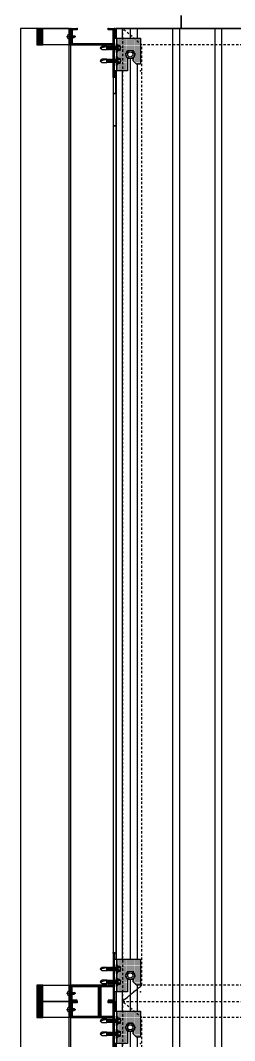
# Model space of a CAD drawing. Header units: millimetres. Extents: x -25371 to 2282244, y -90657 to 147824.
# Drawn here: x 1760265 to 1760595, y 467 to 2040 of the extents above; entities that cross this region are included whole.
import ezdxf
from ezdxf.xclip import XClip

# ---------------------------------------------------------------- set-up
doc = ezdxf.new("R2010")
doc.units = ezdxf.units.MM
doc.header["$XCLIPFRAME"] = 0
doc.set_wipeout_variables(frame=1)
doc.linetypes.add('TA_HL_001.00000', pattern=[6.5, 3.55, -2.95])
doc.layers.add('010 - ASPG_ACCESSORIES_DEF_SUB', color=7, linetype='Continuous', plot=False)
for name, color, linetype in [('010 - ASPG_ACCESSORIES_MAIN_COLOR_1', 7, 'Continuous'), ('010 - ASPG_ACCESSORIES_MAIN_COLOR_2', 7, 'Continuous'), ('010 - ASPG_ACCESSORIES_SUB_COLOR_3', 7, 'Continuous'), ('010 - ASPG_EXTR_MAIN_COLOR_2', 7, 'Continuous'), ('010 - ASPG_EXTR_WIPEOUT_', 7, 'Continuous'), ('010 - ASPG_FASTERN_MAIN_COLOR_1', 7, 'Continuous'), ('010 - ASPG_FASTERN_SUB_COLOR_2', 7, 'Continuous'), ('010 - ASPG_FASTERN_WIPEOUT_', 7, 'Continuous'), ('010 - ASPG_FRAMING_CUT_COLOR_4', 7, 'Continuous'), ('010 - ASPG_FRAMING_HATCH_', 7, 'Continuous'), ('010 - ASPG_FRAMING_MAIN_COLOR_1', 7, 'Continuous'), ('010 - ASPG_FRAMING_SUB_COLOR_2', 7, 'Continuous'), ('010 - ASPG_FRAMING_WIPEOUT_', 7, 'Continuous'), ('HATCH', 7, 'Continuous')]:
    doc.layers.add(name, color=color, linetype=linetype)
for name, color, linetype, lineweight in [('A-DETL', 7, 'Continuous', 70), ('A-GENM', 7, 'Continuous', 35), ('A-GLAZ-CURT', 7, 'Continuous', 35), ('A-GLAZ-CWMG', 7, 'Continuous', 35), ('SCREW', 7, 'Continuous', 5)]:
    doc.layers.add(name, color=color, linetype=linetype, lineweight=lineweight)

# ---------------------------------------------------------------- blocks, each defined once
blk = doc.blocks.new('DPA_CP_Entrance Louver Grill Vertical Z - Louver Grill Vertical Z-5524822-VS01 - ELEVATION 3')
at = {"layer": 'A-GLAZ-CURT', "color": 7}
for p, q in [((-33462.4, 106500), (-33507.8, 106500)), ((-33507.8, 106500), (-33462.4, 106500)), ((-33464.4, 106500), (-33507.8, 106500)), ((-33507.8, 106500), (-33462.4, 106500)), ((-33458, 106500), (-33507.8, 106500)), ((-33458, 106500), (-33507.8, 106500)), ((-33462.4, 106500), (-33464.4, 106500)), ((-33462.4, 106500), (-33462.4, 103600)), ((-33462.4, 103600), (-33462.4, 106500)), ((-33462.4, 106450), (-33462.4, 103605)), ((-33462.4, 103605), (-33462.4, 106450)), ((-33462.4, 106450), (-33458, 106450)), ((-33458, 106450), (-33462.4, 106450)), ((-33462.4, 106450), (-33458, 106450)), ((-33458, 106450), (-33462.4, 106450)), ((-33462.4, 106450), (-33462.4, 103605)), ((-33462.4, 103605), (-33462.4, 106450))]:
    blk.add_line(p, q, dxfattribs=at)
blk = doc.blocks.new('Rectangular Mullion - Mullion_Top_C-Channel-5081009-VS01 - ELEVATION 3')
at = {"layer": 'A-GLAZ-CWMG', "color": 7}
for p, q in [((-32402.8, 106600), (-33512.4, 106600)), ((-32402.8, 106600), (-33512.4, 106600)), ((-33458, 106590), (-33507.8, 106590)), ((-33458, 106590), (-33507.8, 106590)), ((-33458, 106510), (-33507.8, 106510)), ((-33458, 106510), (-33507.8, 106510)), ((-33507.8, 106500), (-33458, 106500)), ((-33458, 106500), (-33507.8, 106500))]:
    blk.add_line(p, q, dxfattribs=at)
blk = doc.blocks.new('Rectangular Mullion - 45 x 100mm-5524888-VS01 - ELEVATION 3')
at = {"layer": 'A-GLAZ-CWMG', "color": 7}
for p, q in [((-33557.4, 106600), (-33512.4, 106600)), ((-33512.4, 106600), (-33557.4, 106600))]:
    blk.add_line(p, q, dxfattribs=at)
blk = doc.blocks.new('DPA_CP_Entrance Louver Grill Vertical Z - Louver Grill Vertical Z-V8-VS01 - ELEVATION 3')
at = {"layer": 'A-GLAZ-CURT', "color": 7}
for p, q in [((-33634.8, 106500), (-33707.8, 106500)), ((-33707.8, 106500), (-33632.8, 106500)), ((-33707.8, 103645), (-33707.8, 106500)), ((-33707.8, 103645), (-33707.8, 106500)), ((-33632.8, 106500), (-33707.8, 106500)), ((-33707.8, 106500), (-33634.8, 106500)), ((-33707.8, 106500), (-33707.8, 103645)), ((-33707.8, 106500), (-33707.8, 103645)), ((-33632.8, 106500), (-33634.8, 106500)), ((-33634.8, 106500), (-33632.8, 106500)), ((-33634.8, 106500), (-33634.8, 103645)), ((-33634.8, 106500), (-33634.8, 103645)), ((-33632.8, 103645), (-33632.8, 106500)), ((-33632.8, 106500), (-33632.8, 103645)), ((-33632.8, 103645), (-33632.8, 106500)), ((-33632.8, 106500), (-33632.8, 103645)), ((-33632.8, 106450), (-33632.8, 106500)), ((-33632.8, 106500), (-33607.8, 106500)), ((-33607.8, 106500), (-33632.8, 106500)), ((-33632.8, 106500), (-33632.8, 106450)), ((-33507.8, 106500), (-33507.8, 103645)), ((-33507.8, 106500), (-33507.8, 103645)), ((-33507.8, 106500), (-33507.8, 103645)), ((-33507.8, 106500), (-33507.8, 103645)), ((-33607.8, 106450), (-33632.8, 106450)), ((-33632.8, 106450), (-33607.8, 106450))]:
    blk.add_line(p, q, dxfattribs=at)
blk = doc.blocks.new('Rectangular Mullion - 45 x 100mm-V10-VS01 - ELEVATION 3')
at = {"layer": 'A-GLAZ-CWMG', "color": 7}
for p, q in [((-33507.8, 106600), (-33607.8, 106600)), ((-33607.8, 106600), (-33507.8, 106600)), ((-33507.8, 103600), (-33507.8, 106600)), ((-33507.8, 106600), (-33507.8, 103600)), ((-33607.8, 106450), (-33607.8, 103705)), ((-33607.8, 106450), (-33607.8, 103705))]:
    blk.add_line(p, q, dxfattribs=at)
blk = doc.blocks.new('Rectangular Mullion - 45 x 100mm-V11-VS01 - ELEVATION 3')
at = {"layer": 'A-GLAZ-CWMG', "color": 7}
for p, q in [((-33507.8, 106600), (-33607.8, 106600)), ((-33607.8, 106600), (-33507.8, 106600)), ((-33607.8, 103600), (-33607.8, 106600)), ((-33607.8, 103600), (-33607.8, 106600)), ((-33507.8, 106600), (-33507.8, 103600)), ((-33507.8, 103600), (-33507.8, 106600))]:
    blk.add_line(p, q, dxfattribs=at)
blk = doc.blocks.new('DPA_CP_Entrance Louver Grill Vertical Z - Louver Grill Vertical Z-V12-VS01 - ELEVATION 3')
at = {"layer": 'A-GLAZ-CURT', "color": 7}
for p, q in [((-33634.8, 106500), (-33707.8, 106500)), ((-33707.8, 106500), (-33632.8, 106500)), ((-33707.8, 103645), (-33707.8, 106500)), ((-33707.8, 103645), (-33707.8, 106500)), ((-33632.8, 106500), (-33707.8, 106500)), ((-33707.8, 106500), (-33634.8, 106500)), ((-33707.8, 106500), (-33707.8, 103645)), ((-33707.8, 106500), (-33707.8, 103645)), ((-33632.8, 106500), (-33634.8, 106500)), ((-33634.8, 106500), (-33632.8, 106500)), ((-33632.8, 103645), (-33632.8, 106500)), ((-33632.8, 106500), (-33632.8, 103645)), ((-33632.8, 103645), (-33632.8, 106500)), ((-33632.8, 106500), (-33632.8, 103645)), ((-33632.8, 106450), (-33632.8, 106500)), ((-33632.8, 106500), (-33607.8, 106500)), ((-33607.8, 106500), (-33632.8, 106500)), ((-33632.8, 106500), (-33632.8, 106450)), ((-33507.8, 106500), (-33507.8, 103645)), ((-33507.8, 106500), (-33507.8, 103645)), ((-33507.8, 106500), (-33507.8, 103645)), ((-33507.8, 106500), (-33507.8, 103645)), ((-33607.8, 106450), (-33632.8, 106450)), ((-33632.8, 106450), (-33607.8, 106450))]:
    blk.add_line(p, q, dxfattribs=at)
blk = doc.blocks.new('DPA_CP_Entrance Louver Grill Vertical Z - Louver Grill Vertical Z-5525158-VS01 - ELEVATION 3')
at = {"layer": 'A-GLAZ-CURT', "color": 7}
for p, q in [((-33634.8, 106500), (-33707.8, 106500)), ((-33707.8, 106500), (-33632.8, 106500)), ((-33707.8, 103645), (-33707.8, 106500)), ((-33707.8, 103645), (-33707.8, 106500)), ((-33632.8, 106500), (-33707.8, 106500)), ((-33707.8, 106500), (-33634.8, 106500)), ((-33707.8, 106500), (-33707.8, 103645)), ((-33707.8, 106500), (-33707.8, 103645)), ((-33632.8, 106500), (-33634.8, 106500)), ((-33634.8, 106500), (-33632.8, 106500)), ((-33632.8, 103645), (-33632.8, 106500)), ((-33632.8, 106500), (-33632.8, 103645)), ((-33632.8, 103645), (-33632.8, 106500)), ((-33632.8, 106500), (-33632.8, 103645)), ((-33632.8, 106450), (-33632.8, 106500)), ((-33632.8, 106500), (-33607.8, 106500)), ((-33607.8, 106500), (-33632.8, 106500)), ((-33632.8, 106500), (-33632.8, 106450)), ((-33507.8, 106500), (-33507.8, 103645)), ((-33507.8, 106500), (-33507.8, 103645)), ((-33507.8, 106500), (-33507.8, 103645)), ((-33507.8, 106500), (-33507.8, 103645)), ((-33607.8, 106450), (-33632.8, 106450)), ((-33632.8, 106450), (-33607.8, 106450))]:
    blk.add_line(p, q, dxfattribs=at)
blk = doc.blocks.new('Rectangular Mullion - Mullion_Top_C-Channel-V13-VS01 - ELEVATION 3')
at = {"layer": 'A-GLAZ-CWMG', "color": 7}
for p, q in [((-33608.3, 106500), (-33608.3, 106600)), ((-33608.3, 106600), (-33508.3, 106600)), ((-33508.3, 106600), (-33608.3, 106600)), ((-33608.3, 106600), (-33608.3, 106500))]:
    blk.add_line(p, q, dxfattribs=at)
blk = doc.blocks.new('Rectangular Mullion - Mullion_Top_C-Channel-V14-VS01 - ELEVATION 3')
at = {"layer": 'A-GLAZ-CWMG', "color": 7}
for p, q in [((-33608.3, 106500), (-33608.3, 106600)), ((-33608.3, 106600), (-33508.3, 106600)), ((-33508.3, 106600), (-33608.3, 106600)), ((-33608.3, 106600), (-33608.3, 106500))]:
    blk.add_line(p, q, dxfattribs=at)
blk = doc.blocks.new('Rectangular Mullion - 45 x 100mm-V16-VS01 - ELEVATION 3')
at = {"layer": 'A-GLAZ-CWMG', "color": 7}
for p, q in [((-33507.8, 106600), (-33607.8, 106600)), ((-33607.8, 106600), (-33507.8, 106600)), ((-33507.8, 103600), (-33507.8, 106600)), ((-33507.8, 106600), (-33507.8, 103600)), ((-33607.8, 106450), (-33607.8, 103705)), ((-33607.8, 106450), (-33607.8, 103705))]:
    blk.add_line(p, q, dxfattribs=at)
blk = doc.blocks.new('Rectangular Mullion - Mullion_Top_C-Channel-5079868-VS01 - ELEVATION 3')
at = {"layer": 'A-GLAZ-CWMG', "color": 7}
for p, q in [((-33608.3, 106500), (-33608.3, 106600)), ((-33608.3, 106600), (-33508.3, 106600)), ((-33508.3, 106600), (-33608.3, 106600)), ((-33608.3, 106600), (-33608.3, 106500))]:
    blk.add_line(p, q, dxfattribs=at)
blk = doc.blocks.new('GM_Louver Grill Vertical Z1 - Z Profile-V19-VS01 - ELEVATION 3')
at = {"layer": 'A-DETL', "color": 7}
for p, q in [((-33707.8, 106500), (-33705.8, 106500)), ((-33707.8, 106500), (-33707.8, 103645)), ((-33705.8, 106500), (-33632.8, 106500)), ((-33632.8, 106500), (-33632.8, 103645))]:
    blk.add_line(p, q, dxfattribs=at)
at = {"layer": 'A-GENM', "color": 7, "lineweight": 9}
for p, q in [((-33634.8, 106500), (-33707.8, 106500)), ((-33707.8, 106500), (-33707.8, 103645)), ((-33707.8, 103645), (-33707.8, 106500)), ((-33632.8, 106500), (-33634.8, 106500)), ((-33632.8, 103645), (-33632.8, 106500))]:
    blk.add_line(p, q, dxfattribs=at)
blk = doc.blocks.new('DPA_CP_Entrance Louver Grill Vertical Z - Louver Grill Vertical Z-5525424-VS01 - ELEVATION 3')
at = {"layer": 'A-GLAZ-CURT', "color": 7}
for p, q in [((-33408, 106600), (-33458, 106600)), ((-33458, 106600), (-33408, 106600)), ((-33458, 106600), (-33458, 103600)), ((-33458, 106600), (-33458, 103600)), ((-33408, 106600), (-33458, 106600)), ((-33458, 106600), (-33410, 106600)), ((-33458, 103600), (-33458, 106600)), ((-33458, 103600), (-33458, 106600)), ((-33458, 106550), (-33458, 106600)), ((-33458, 106600), (-33458, 106550)), ((-33458, 106600), (-32282.8, 106600)), ((-33458, 106600), (-32282.8, 106600))]:
    blk.add_line(p, q, dxfattribs=at)
blk = doc.blocks.new('DPA_CP_Entrance Canopy Lower - Depth 4200-5686501-VS01 - ELEVATION 3')
at = {"layer": 'A-GLAZ-CURT', "color": 7}
for p, q in [((-33507.8, 106620), (-33507.8, 106600)), ((-33507.8, 106600), (-33507.8, 106620)), ((-33507.8, 106600), (-31885.1, 106600)), ((-31885.1, 106600), (-33507.8, 106600))]:
    blk.add_line(p, q, dxfattribs=at)
blk = doc.blocks.new('DPA_CP_Entrance Canopy Lower - Depth 4200-5686556-VS01 - ELEVATION 3')
at = {"layer": 'A-GLAZ-CURT', "color": 7}
for p, q in [((-33507.8, 106620), (-33507.8, 106600)), ((-33507.8, 106600), (-33507.8, 106620)), ((-33507.8, 106600), (-31885.1, 106600)), ((-31885.1, 106600), (-33507.8, 106600))]:
    blk.add_line(p, q, dxfattribs=at)
blk = doc.blocks.new('C-1-VS01-AR-2562-01 -B_20260615-142721_ELEVATION_3_EX')
at = {"layer": 'A-GENM', "color": 7}
blk.add_blockref('GM_Louver Grill Vertical Z1 - Z Profile-V19-VS01 - ELEVATION 3', (23858.2, 0), dxfattribs=at)
blk.add_blockref('GM_Louver Grill Vertical Z1 - Z Profile-V19-VS01 - ELEVATION 3', (23858.2, 0), dxfattribs=at)
blk.add_blockref('GM_Louver Grill Vertical Z1 - Z Profile-V19-VS01 - ELEVATION 3', (23858.2, 0), dxfattribs=at)
blk.add_blockref('GM_Louver Grill Vertical Z1 - Z Profile-V19-VS01 - ELEVATION 3', (23858.2, 0), dxfattribs=at)
blk.add_blockref('GM_Louver Grill Vertical Z1 - Z Profile-V19-VS01 - ELEVATION 3', (23858.2, 0), dxfattribs=at)
blk.add_blockref('GM_Louver Grill Vertical Z1 - Z Profile-V19-VS01 - ELEVATION 3', (23858.2, 0), dxfattribs=at)
blk.add_blockref('GM_Louver Grill Vertical Z1 - Z Profile-V19-VS01 - ELEVATION 3', (23858.2, 0), dxfattribs=at)
blk.add_blockref('GM_Louver Grill Vertical Z1 - Z Profile-V19-VS01 - ELEVATION 3', (23858.2, 0), dxfattribs=at)
blk.add_blockref('GM_Louver Grill Vertical Z1 - Z Profile-V19-VS01 - ELEVATION 3', (23858.2, 0), dxfattribs=at)
blk.add_blockref('GM_Louver Grill Vertical Z1 - Z Profile-V19-VS01 - ELEVATION 3', (23858.2, 0), dxfattribs=at)
blk.add_blockref('GM_Louver Grill Vertical Z1 - Z Profile-V19-VS01 - ELEVATION 3', (23858.2, 0), dxfattribs=at)
blk.add_blockref('GM_Louver Grill Vertical Z1 - Z Profile-V19-VS01 - ELEVATION 3', (23858.2, 0), dxfattribs=at)
blk.add_blockref('GM_Louver Grill Vertical Z1 - Z Profile-V19-VS01 - ELEVATION 3', (23858.2, 0), dxfattribs=at)
blk.add_blockref('GM_Louver Grill Vertical Z1 - Z Profile-V19-VS01 - ELEVATION 3', (23858.2, 0), dxfattribs=at)
blk.add_blockref('GM_Louver Grill Vertical Z1 - Z Profile-V19-VS01 - ELEVATION 3', (23858.2, 0), dxfattribs=at)
blk.add_blockref('GM_Louver Grill Vertical Z1 - Z Profile-V19-VS01 - ELEVATION 3', (23858.2, 0), dxfattribs=at)
blk.add_blockref('GM_Louver Grill Vertical Z1 - Z Profile-V19-VS01 - ELEVATION 3', (23858.2, 0), dxfattribs=at)
blk.add_blockref('GM_Louver Grill Vertical Z1 - Z Profile-V19-VS01 - ELEVATION 3', (23858.2, 0), dxfattribs=at)
blk.add_blockref('GM_Louver Grill Vertical Z1 - Z Profile-V19-VS01 - ELEVATION 3', (23858.2, 0), dxfattribs=at)
blk.add_blockref('GM_Louver Grill Vertical Z1 - Z Profile-V19-VS01 - ELEVATION 3', (23858.2, 0), dxfattribs=at)
blk.add_blockref('GM_Louver Grill Vertical Z1 - Z Profile-V19-VS01 - ELEVATION 3', (23858.2, 0), dxfattribs=at)
blk.add_blockref('GM_Louver Grill Vertical Z1 - Z Profile-V19-VS01 - ELEVATION 3', (23858.2, 0), dxfattribs=at)
blk.add_blockref('GM_Louver Grill Vertical Z1 - Z Profile-V19-VS01 - ELEVATION 3', (23858.2, 0), dxfattribs=at)
blk.add_blockref('GM_Louver Grill Vertical Z1 - Z Profile-V19-VS01 - ELEVATION 3', (23858.2, 0), dxfattribs=at)
blk.add_blockref('GM_Louver Grill Vertical Z1 - Z Profile-V19-VS01 - ELEVATION 3', (23858.2, 0), dxfattribs=at)
blk.add_blockref('GM_Louver Grill Vertical Z1 - Z Profile-V19-VS01 - ELEVATION 3', (23858.2, 0), dxfattribs=at)
blk.add_blockref('GM_Louver Grill Vertical Z1 - Z Profile-V19-VS01 - ELEVATION 3', (23858.2, 0), dxfattribs=at)
blk.add_blockref('GM_Louver Grill Vertical Z1 - Z Profile-V19-VS01 - ELEVATION 3', (23858.2, 0), dxfattribs=at)
blk.add_blockref('GM_Louver Grill Vertical Z1 - Z Profile-V19-VS01 - ELEVATION 3', (23858.2, 0), dxfattribs=at)
blk.add_blockref('GM_Louver Grill Vertical Z1 - Z Profile-V19-VS01 - ELEVATION 3', (23858.2, 0), dxfattribs=at)
blk.add_blockref('GM_Louver Grill Vertical Z1 - Z Profile-V19-VS01 - ELEVATION 3', (23858.2, 0), dxfattribs=at)
blk.add_blockref('GM_Louver Grill Vertical Z1 - Z Profile-V19-VS01 - ELEVATION 3', (23858.2, 0), dxfattribs=at)
blk.add_blockref('GM_Louver Grill Vertical Z1 - Z Profile-V19-VS01 - ELEVATION 3', (23858.2, 0), dxfattribs=at)
blk.add_blockref('GM_Louver Grill Vertical Z1 - Z Profile-V19-VS01 - ELEVATION 3', (23858.2, 0), dxfattribs=at)
blk.add_blockref('GM_Louver Grill Vertical Z1 - Z Profile-V19-VS01 - ELEVATION 3', (23858.2, 0), dxfattribs=at)
blk.add_blockref('GM_Louver Grill Vertical Z1 - Z Profile-V19-VS01 - ELEVATION 3', (23858.2, 0), dxfattribs=at)
blk.add_blockref('GM_Louver Grill Vertical Z1 - Z Profile-V19-VS01 - ELEVATION 3', (23858.2, 0), dxfattribs=at)
blk.add_blockref('GM_Louver Grill Vertical Z1 - Z Profile-V19-VS01 - ELEVATION 3', (23858.2, 0), dxfattribs=at)
blk.add_blockref('GM_Louver Grill Vertical Z1 - Z Profile-V19-VS01 - ELEVATION 3', (23858.2, 0), dxfattribs=at)
blk.add_blockref('GM_Louver Grill Vertical Z1 - Z Profile-V19-VS01 - ELEVATION 3', (23858.2, 0), dxfattribs=at)
blk.add_blockref('GM_Louver Grill Vertical Z1 - Z Profile-V19-VS01 - ELEVATION 3', (23858.2, 0), dxfattribs=at)
blk.add_blockref('GM_Louver Grill Vertical Z1 - Z Profile-V19-VS01 - ELEVATION 3', (23858.2, 0), dxfattribs=at)
blk.add_blockref('GM_Louver Grill Vertical Z1 - Z Profile-V19-VS01 - ELEVATION 3', (23858.2, 0), dxfattribs=at)
blk.add_blockref('GM_Louver Grill Vertical Z1 - Z Profile-V19-VS01 - ELEVATION 3', (23858.2, 0), dxfattribs=at)
blk.add_blockref('GM_Louver Grill Vertical Z1 - Z Profile-V19-VS01 - ELEVATION 3', (23858.2, 0), dxfattribs=at)
blk.add_blockref('GM_Louver Grill Vertical Z1 - Z Profile-V19-VS01 - ELEVATION 3', (23858.2, 0), dxfattribs=at)
blk.add_blockref('GM_Louver Grill Vertical Z1 - Z Profile-V19-VS01 - ELEVATION 3', (23858.2, 0), dxfattribs=at)
blk.add_blockref('GM_Louver Grill Vertical Z1 - Z Profile-V19-VS01 - ELEVATION 3', (23858.2, 0), dxfattribs=at)
blk.add_blockref('GM_Louver Grill Vertical Z1 - Z Profile-V19-VS01 - ELEVATION 3', (23858.2, 0), dxfattribs=at)
blk.add_blockref('GM_Louver Grill Vertical Z1 - Z Profile-V19-VS01 - ELEVATION 3', (23858.2, 0), dxfattribs=at)
blk.add_blockref('GM_Louver Grill Vertical Z1 - Z Profile-V19-VS01 - ELEVATION 3', (23858.2, 0), dxfattribs=at)
blk.add_blockref('GM_Louver Grill Vertical Z1 - Z Profile-V19-VS01 - ELEVATION 3', (23858.2, 0), dxfattribs=at)
blk.add_blockref('GM_Louver Grill Vertical Z1 - Z Profile-V19-VS01 - ELEVATION 3', (23858.2, 0), dxfattribs=at)
blk.add_blockref('GM_Louver Grill Vertical Z1 - Z Profile-V19-VS01 - ELEVATION 3', (23858.2, 0), dxfattribs=at)
blk.add_blockref('GM_Louver Grill Vertical Z1 - Z Profile-V19-VS01 - ELEVATION 3', (23858.2, 0), dxfattribs=at)
blk.add_blockref('GM_Louver Grill Vertical Z1 - Z Profile-V19-VS01 - ELEVATION 3', (23858.2, 0), dxfattribs=at)
blk.add_blockref('GM_Louver Grill Vertical Z1 - Z Profile-V19-VS01 - ELEVATION 3', (23858.2, 0), dxfattribs=at)
blk.add_blockref('GM_Louver Grill Vertical Z1 - Z Profile-V19-VS01 - ELEVATION 3', (23858.2, 0), dxfattribs=at)
blk.add_blockref('GM_Louver Grill Vertical Z1 - Z Profile-V19-VS01 - ELEVATION 3', (23858.2, 0), dxfattribs=at)
blk.add_blockref('GM_Louver Grill Vertical Z1 - Z Profile-V19-VS01 - ELEVATION 3', (23858.2, 0), dxfattribs=at)
blk.add_blockref('GM_Louver Grill Vertical Z1 - Z Profile-V19-VS01 - ELEVATION 3', (23858.2, 0), dxfattribs=at)
blk.add_blockref('GM_Louver Grill Vertical Z1 - Z Profile-V19-VS01 - ELEVATION 3', (23858.2, 0), dxfattribs=at)
blk.add_blockref('GM_Louver Grill Vertical Z1 - Z Profile-V19-VS01 - ELEVATION 3', (23858.2, 0), dxfattribs=at)
blk.add_blockref('GM_Louver Grill Vertical Z1 - Z Profile-V19-VS01 - ELEVATION 3', (23858.2, 0), dxfattribs=at)
blk.add_blockref('GM_Louver Grill Vertical Z1 - Z Profile-V19-VS01 - ELEVATION 3', (23858.2, 0), dxfattribs=at)
blk.add_blockref('GM_Louver Grill Vertical Z1 - Z Profile-V19-VS01 - ELEVATION 3', (23858.2, 0), dxfattribs=at)
blk.add_blockref('GM_Louver Grill Vertical Z1 - Z Profile-V19-VS01 - ELEVATION 3', (23858.2, 0), dxfattribs=at)
blk.add_blockref('GM_Louver Grill Vertical Z1 - Z Profile-V19-VS01 - ELEVATION 3', (23858.2, 0), dxfattribs=at)
blk.add_blockref('GM_Louver Grill Vertical Z1 - Z Profile-V19-VS01 - ELEVATION 3', (23858.2, 0), dxfattribs=at)
blk.add_blockref('GM_Louver Grill Vertical Z1 - Z Profile-V19-VS01 - ELEVATION 3', (23858.2, 0), dxfattribs=at)
blk.add_blockref('GM_Louver Grill Vertical Z1 - Z Profile-V19-VS01 - ELEVATION 3', (23858.2, 0), dxfattribs=at)
blk.add_blockref('GM_Louver Grill Vertical Z1 - Z Profile-V19-VS01 - ELEVATION 3', (23858.2, 0), dxfattribs=at)
blk.add_blockref('GM_Louver Grill Vertical Z1 - Z Profile-V19-VS01 - ELEVATION 3', (23858.2, 0), dxfattribs=at)
blk.add_blockref('GM_Louver Grill Vertical Z1 - Z Profile-V19-VS01 - ELEVATION 3', (23858.2, 0), dxfattribs=at)
blk.add_blockref('GM_Louver Grill Vertical Z1 - Z Profile-V19-VS01 - ELEVATION 3', (23858.2, 0), dxfattribs=at)
blk.add_blockref('GM_Louver Grill Vertical Z1 - Z Profile-V19-VS01 - ELEVATION 3', (23858.2, 0), dxfattribs=at)
blk.add_blockref('GM_Louver Grill Vertical Z1 - Z Profile-V19-VS01 - ELEVATION 3', (23858.2, 0), dxfattribs=at)
blk.add_blockref('GM_Louver Grill Vertical Z1 - Z Profile-V19-VS01 - ELEVATION 3', (23858.2, 0), dxfattribs=at)
blk.add_blockref('GM_Louver Grill Vertical Z1 - Z Profile-V19-VS01 - ELEVATION 3', (23858.2, 0), dxfattribs=at)
blk.add_blockref('GM_Louver Grill Vertical Z1 - Z Profile-V19-VS01 - ELEVATION 3', (23858.2, 0), dxfattribs=at)
blk.add_blockref('GM_Louver Grill Vertical Z1 - Z Profile-V19-VS01 - ELEVATION 3', (23858.2, 0), dxfattribs=at)
blk.add_blockref('GM_Louver Grill Vertical Z1 - Z Profile-V19-VS01 - ELEVATION 3', (23858.2, 0), dxfattribs=at)
blk.add_blockref('GM_Louver Grill Vertical Z1 - Z Profile-V19-VS01 - ELEVATION 3', (23858.2, 0), dxfattribs=at)
blk.add_blockref('GM_Louver Grill Vertical Z1 - Z Profile-V19-VS01 - ELEVATION 3', (23858.2, 0), dxfattribs=at)
blk.add_blockref('GM_Louver Grill Vertical Z1 - Z Profile-V19-VS01 - ELEVATION 3', (23858.2, 0), dxfattribs=at)
blk.add_blockref('GM_Louver Grill Vertical Z1 - Z Profile-V19-VS01 - ELEVATION 3', (23858.2, 0), dxfattribs=at)
blk.add_blockref('GM_Louver Grill Vertical Z1 - Z Profile-V19-VS01 - ELEVATION 3', (23858.2, 0), dxfattribs=at)
blk.add_blockref('GM_Louver Grill Vertical Z1 - Z Profile-V19-VS01 - ELEVATION 3', (23858.2, 0), dxfattribs=at)
blk.add_blockref('GM_Louver Grill Vertical Z1 - Z Profile-V19-VS01 - ELEVATION 3', (23858.2, 0), dxfattribs=at)
blk.add_blockref('GM_Louver Grill Vertical Z1 - Z Profile-V19-VS01 - ELEVATION 3', (23858.2, 0), dxfattribs=at)
blk.add_blockref('GM_Louver Grill Vertical Z1 - Z Profile-V19-VS01 - ELEVATION 3', (23858.2, 0), dxfattribs=at)
blk.add_blockref('GM_Louver Grill Vertical Z1 - Z Profile-V19-VS01 - ELEVATION 3', (23858.2, 0), dxfattribs=at)
blk.add_blockref('GM_Louver Grill Vertical Z1 - Z Profile-V19-VS01 - ELEVATION 3', (23858.2, 0), dxfattribs=at)
blk.add_blockref('GM_Louver Grill Vertical Z1 - Z Profile-V19-VS01 - ELEVATION 3', (23858.2, 0), dxfattribs=at)
blk.add_blockref('GM_Louver Grill Vertical Z1 - Z Profile-V19-VS01 - ELEVATION 3', (23858.2, 0), dxfattribs=at)
blk.add_blockref('GM_Louver Grill Vertical Z1 - Z Profile-V19-VS01 - ELEVATION 3', (23858.2, 0), dxfattribs=at)
blk.add_blockref('GM_Louver Grill Vertical Z1 - Z Profile-V19-VS01 - ELEVATION 3', (23858.2, 0), dxfattribs=at)
blk.add_blockref('GM_Louver Grill Vertical Z1 - Z Profile-V19-VS01 - ELEVATION 3', (23858.2, 0), dxfattribs=at)
blk.add_blockref('GM_Louver Grill Vertical Z1 - Z Profile-V19-VS01 - ELEVATION 3', (23858.2, 0), dxfattribs=at)
blk.add_blockref('GM_Louver Grill Vertical Z1 - Z Profile-V19-VS01 - ELEVATION 3', (23858.2, 0), dxfattribs=at)
blk.add_blockref('GM_Louver Grill Vertical Z1 - Z Profile-V19-VS01 - ELEVATION 3', (23858.2, 0), dxfattribs=at)
at = {"layer": 'A-GLAZ-CURT', "color": 7}
for name in ['DPA_CP_Entrance Canopy Lower - Depth 4200-5686501-VS01 - ELEVATION 3', 'DPA_CP_Entrance Canopy Lower - Depth 4200-5686501-VS01 - ELEVATION 3', 'DPA_CP_Entrance Canopy Lower - Depth 4200-5686501-VS01 - ELEVATION 3', 'DPA_CP_Entrance Canopy Lower - Depth 4200-5686501-VS01 - ELEVATION 3', 'DPA_CP_Entrance Canopy Lower - Depth 4200-5686501-VS01 - ELEVATION 3', 'DPA_CP_Entrance Canopy Lower - Depth 4200-5686501-VS01 - ELEVATION 3', 'DPA_CP_Entrance Canopy Lower - Depth 4200-5686556-VS01 - ELEVATION 3', 'DPA_CP_Entrance Louver Grill Vertical Z - Louver Grill Vertical Z-5525424-VS01 - ELEVATION 3', 'DPA_CP_Entrance Louver Grill Vertical Z - Louver Grill Vertical Z-V8-VS01 - ELEVATION 3', 'DPA_CP_Entrance Louver Grill Vertical Z - Louver Grill Vertical Z-V12-VS01 - ELEVATION 3', 'DPA_CP_Entrance Louver Grill Vertical Z - Louver Grill Vertical Z-V12-VS01 - ELEVATION 3', 'DPA_CP_Entrance Louver Grill Vertical Z - Louver Grill Vertical Z-V12-VS01 - ELEVATION 3', 'DPA_CP_Entrance Louver Grill Vertical Z - Louver Grill Vertical Z-V12-VS01 - ELEVATION 3', 'DPA_CP_Entrance Louver Grill Vertical Z - Louver Grill Vertical Z-5525158-VS01 - ELEVATION 3', 'DPA_CP_Entrance Louver Grill Vertical Z - Louver Grill Vertical Z-5524822-VS01 - ELEVATION 3']:
    blk.add_blockref(name, (23858.2, 0), dxfattribs=at)
at = {"layer": 'A-GLAZ-CWMG', "color": 7}
for name in ['Rectangular Mullion - Mullion_Top_C-Channel-V13-VS01 - ELEVATION 3', 'Rectangular Mullion - Mullion_Top_C-Channel-V14-VS01 - ELEVATION 3', 'Rectangular Mullion - Mullion_Top_C-Channel-V14-VS01 - ELEVATION 3', 'Rectangular Mullion - Mullion_Top_C-Channel-V14-VS01 - ELEVATION 3', 'Rectangular Mullion - Mullion_Top_C-Channel-V14-VS01 - ELEVATION 3', 'Rectangular Mullion - Mullion_Top_C-Channel-5079868-VS01 - ELEVATION 3', 'Rectangular Mullion - 45 x 100mm-V10-VS01 - ELEVATION 3', 'Rectangular Mullion - 45 x 100mm-V11-VS01 - ELEVATION 3', 'Rectangular Mullion - 45 x 100mm-V16-VS01 - ELEVATION 3', 'Rectangular Mullion - 45 x 100mm-V16-VS01 - ELEVATION 3', 'Rectangular Mullion - 45 x 100mm-V16-VS01 - ELEVATION 3', 'Rectangular Mullion - 45 x 100mm-V16-VS01 - ELEVATION 3', 'Rectangular Mullion - 45 x 100mm-V16-VS01 - ELEVATION 3', 'Rectangular Mullion - 45 x 100mm-5524888-VS01 - ELEVATION 3', 'Rectangular Mullion - Mullion_Top_C-Channel-5081009-VS01 - ELEVATION 3']:
    blk.add_blockref(name, (23858.2, 0), dxfattribs=at)
blk = doc.blocks.new('*U1541')
at = {"color": 7}
blk.add_wipeout([(50, 0), (1640, 0), (1640, 3000), (50, 3000)], dxfattribs=at).dxf.layer = '010 - ASPG_EXTR_WIPEOUT_'
at = {"layer": '010 - ASPG_EXTR_MAIN_COLOR_2', "color": 7}
for points in [[(1487.3, 0), (1497.5, 0), (1497.5, 3000), (1487.3, 3000)], [(1552.3, 0), (1562.5, 0), (1562.5, 3000), (1552.3, 3000)], [(1617.3, 0), (1627.5, 0), (1627.5, 3000), (1617.3, 3000)]]:
    blk.add_lwpolyline(points, close=True, dxfattribs=at)
at = {"layer": '010 - ASPG_FRAMING_SUB_COLOR_2', "color": 7}
blk.add_lwpolyline([(50, 0), (1640, 0), (1640, 3000), (50, 3000)], close=True, dxfattribs=at)
blk = doc.blocks.new('000_ASPG_TYP_FILES_20260218-010703_FRAME_EXTR_HONLIZONTAL')
at = {"layer": '010 - ASPG_FRAMING_HATCH_'}
h = blk.add_hatch(dxfattribs=at)
h.set_pattern_fill('ANSI32', scale=0.1)
edge = h.paths.add_edge_path()
edge.add_line((74.7, 2), (25, 2))
edge.add_line((25, 2), (25, 67))
edge.add_arc((24.7, 67), 0.3, 0, 90)
edge.add_line((24.7, 67.3), (0.3, 67.3))
edge.add_arc((0.3, 67), 0.3, 90, 180)
edge.add_line((0, 67), (0, 57.6))
edge.add_arc((0.3, 57.6), 0.3, 180, 270)
edge.add_line((0.3, 57.3), (1.7, 57.3))
edge.add_arc((1.7, 57.6), 0.3, 270, 360)
edge.add_line((2, 57.6), (2, 65))
edge.add_arc((2.3, 65), 0.3, 90, 180, ccw=False)
edge.add_line((2.3, 65.3), (22.7, 65.3))
edge.add_arc((22.7, 65), 0.3, 0, 90, ccw=False)
edge.add_line((23, 65), (23, 49))
edge.add_line((23, 49), (23.5, 48.5))
edge.add_line((23.5, 48.5), (23, 48))
edge.add_line((23, 48), (23, 22.3))
edge.add_line((23, 22.3), (23.5, 21.8))
edge.add_line((23.5, 21.8), (23, 21.3))
edge.add_line((23, 21.3), (23, 2.3))
edge.add_arc((22.7, 2.3), 0.3, -90, 0, ccw=False)
edge.add_line((22.7, 2), (2.3, 2))
edge.add_arc((2.3, 2.3), 0.3, 180, 270, ccw=False)
edge.add_line((2, 2.3), (2, 9.7))
edge.add_arc((1.7, 9.7), 0.3, 0, 90)
edge.add_line((1.7, 10), (0.3, 10))
edge.add_arc((0.3, 9.7), 0.3, 90, 180)
edge.add_line((0, 9.7), (0, 0.3))
edge.add_arc((0.3, 0.3), 0.3, 180, 270)
edge.add_line((0.3, 0), (74.7, 0))
at = {"layer": '010 - ASPG_ACCESSORIES_DEF_SUB', "color": 7}
for p in [(0, 67.3), (25, 67.3), (25, 67.3), (0, 57.3), (0, 10), (0, 10), (0, 0), (75, 2), (75, 0)]:
    blk.add_point(p, dxfattribs=at)
at = {"layer": '010 - ASPG_FRAMING_CUT_COLOR_4', "color": 7}
blk.add_line((75, 0.3), (75, 1.7), dxfattribs=at)
blk.add_lwpolyline([(74.7, 2), (25, 2), (25, 67, 0.414214), (24.7, 67.3), (0.3, 67.3, 0.414214), (0, 67), (0, 57.6, 0.414214), (0.3, 57.3), (1.7, 57.3, 0.414214), (2, 57.6), (2, 65, -0.414214), (2.3, 65.3), (22.7, 65.3, -0.414214), (23, 65), (23, 49), (23.5, 48.5), (23, 48), (23, 22.3), (23.5, 21.8), (23, 21.3), (23, 2.3, -0.414214), (22.7, 2), (2.3, 2, -0.414214), (2, 2.3), (2, 9.7, 0.414214), (1.7, 10), (0.3, 10, 0.414214), (0, 9.7), (0, 0.3, 0.414214), (0.3, 0), (74.7, 0)], format="xyb", dxfattribs=at)
for centre, start, end in [((2.3, 65), 90, 180), ((0.3, 57.6), 180, 270), ((1.7, 57.6), 270, 0), ((0.3, 9.7), 90, 180), ((0.3, 0.3), 180, 270), ((1.7, 9.7), 0, 90), ((2.3, 2.3), 180, 270), ((22.7, 2.3), 270, 0), ((74.7, 1.7), 0, 90), ((74.7, 0.3), 270, 0)]:
    blk.add_arc(centre, 0.3, start, end, dxfattribs=at)
blk = doc.blocks.new('PZG35-9D5')
at = {"layer": '010 - ASPG_FASTERN_MAIN_COLOR_1', "color": 7}
for p, q in [((-1.4, 0), (-1.4, -1.1)), ((0, 3.7), (0, -10.5)), ((1.4, 0), (1.4, -0.6)), ((-1.9, -1.4), (1.9, -0.9)), ((-1.9, -1.4), (-1.4, -1.1)), ((-1.9, -1.4), (-1.4, -1.7)), ((-1.9, -2.7), (1.9, -2.2)), ((-1.9, -2.7), (-1.4, -2.4)), ((-1.9, -2.7), (-1.4, -3)), ((-1.9, -4), (-1.4, -3.7)), ((-1.9, -4), (-1, -3.9)), ((-1.9, -4), (-1.4, -4.3)), ((-1.4, -1.1), (1.4, -0.6)), ((-1.4, -1.7), (1.4, -1.2)), ((-1.4, -1.7), (-1.4, -2.4)), ((-1.4, -2.4), (1.4, -1.9)), ((-1.4, -3), (1.4, -2.5)), ((-1.4, -3), (-1.4, -3.7)), ((-1.4, -3.7), (-0.8, -3.6)), ((-1.4, -4.3), (-1.4, -8.1)), ((-1.4, -4.3), (-1.2, -4.3)), ((0, -9.5), (-1.4, -8.1)), ((0, -9.5), (1.4, -8.1)), ((0.6, -3.3), (1.4, -3.2)), ((0.7, -3.7), (1.9, -3.5)), ((0.7, -3.9), (1.4, -3.8)), ((0.7, -4.6), (1.4, -4.5)), ((0.7, -5), (1.9, -4.8)), ((0.7, -5.2), (1.4, -5.1)), ((1.9, -0.9), (1.4, -0.6)), ((1.9, -0.9), (1.4, -1.2)), ((1.4, -1.2), (1.4, -1.9)), ((1.9, -2.2), (1.4, -1.9)), ((1.9, -2.2), (1.4, -2.5)), ((1.4, -2.5), (1.4, -3.2)), ((1.9, -3.5), (1.4, -3.2)), ((1.9, -3.5), (1.4, -3.8)), ((1.4, -3.8), (1.4, -4.5)), ((1.9, -4.8), (1.4, -4.5)), ((1.9, -4.8), (1.4, -5.1)), ((1.4, -5.1), (1.4, -8.1))]:
    blk.add_line(p, q, dxfattribs=at)
blk.add_lwpolyline([(0, -9.5), (0.7, -5.2), (0.7, -3.6, 0.417657), (0.4, -3.3, 0.108102), (-0.8, -3.6), (-1.4, -4.7)], format="xyb", dxfattribs=at)
blk = doc.blocks.new('*U2484')
at = {"layer": 'SCREW', "color": 7}
blk.add_lwpolyline([(3, 1.8, 0.09906), (0.8, 2.5), (0.8, 2.3), (-0.8, 2.3), (-0.8, 2.5, 0.09906), (-3, 1.8, 0.266588), (-3.5, 1), (-3.5, 0.2, 0.414214), (-3.3, 0), (3.3, 0, 0.414214), (3.5, 0.2), (3.5, 1, 0.266588)], format="xyb", close=True, dxfattribs=at)
blk.add_blockref('PZG35-9D5', (0, 0), dxfattribs=at)
blk = doc.blocks.new('000_ASPG_TYP_FILES_BK_FOR_ASPG_LOUVERS_SIDE_VIEW')
at = {"color": 7}
blk.add_point((0, 0), dxfattribs=at)
at = {"layer": '010 - ASPG_ACCESSORIES_MAIN_COLOR_1', "color": 7}
blk.add_line((2.8, -12.5), (2.8, 12.5), dxfattribs=at)
for points in [[(43.2, -12.5), (0.8, -12.5), (0.8, 12.5), (43.2, 12.5)], [(52.5, 12.5), (43.2, 12.5), (43.2, -12.5), (52.5, -12.5)]]:
    blk.add_lwpolyline(points, close=True, dxfattribs=at)
at = {"layer": '010 - ASPG_ACCESSORIES_SUB_COLOR_3', "color": 7}
for p, q in [((43.5, -12.5), (43.5, 12.5)), ((43.8, -12.5), (43.8, 12.5)), ((44.3, -12.5), (44.3, 12.5)), ((45, -12.5), (45, 12.5)), ((45.8, -12.5), (45.8, 12.5)), ((46.7, -12.5), (46.7, 12.5)), ((47.6, -12.5), (47.6, 12.5)), ((48.6, -12.5), (48.6, 12.5)), ((50.6, -12.5), (50.6, 12.5)), ((51.4, -12.5), (51.4, 12.5)), ((52.1, -12.5), (52.1, 12.5)), ((52.5, -12.5), (52.5, 12.5))]:
    blk.add_line(p, q, dxfattribs=at)
at = {"layer": 'SCREW', "color": 7, "rotation": 270}
blk.add_blockref('*U2484', (2.8, 0), dxfattribs=at)
blk = doc.blocks.new('A$C57452C2B')
at = {"layer": '010 - ASPG_FASTERN_MAIN_COLOR_1', "color": 7}
for p, q in [((0.007, 0.031), (0.0045, 0.021)), ((0.003, 0.0005), (0.003, 0.004)), ((0.01, 0), (0.004, 0)), ((0.005, 0.0005), (0.005, 0.004)), ((0.009, 0.0005), (0.009, 0.004)), ((0.011, 0.0005), (0.011, 0.004))]:
    blk.add_line(p, q, dxfattribs=at)
for points in [[(0.0045, 0.021), (0.0045, 0.028), (0.007, 0.031), (0.0095, 0.028), (0.0095, 0.021)], [(0.014, 0.005), (0.014, 0.006), (0, 0.006), (0, 0.005), (0.003, 0.004), (0.011, 0.004)]]:
    blk.add_lwpolyline(points, close=True, dxfattribs=at)
for centre, radius, start, end in [((0.004, 0.0013), 0.00125, 216.8699, 323.1301), ((0.007, 0.0043), 0.00425, 241.9275, 298.0725), ((0.01, 0.0013), 0.00125, 216.8699, 323.1301)]:
    blk.add_arc(centre, radius, start, end, dxfattribs=at)
at = {"layer": '010 - ASPG_FASTERN_SUB_COLOR_2', "color": 7}
for p in [(0.0095, 0.021), (0.0045, 0.021)]:
    blk.add_line(p, (0.0045, 0.0197), dxfattribs=at)
for points in [[(0.0045, 0.0167, 0.666667), (0.0045, 0.0182), (0.0095, 0.0195, 0.666667), (0.0095, 0.018)], [(0.0045, 0.0152, 0.666667), (0.0045, 0.0167), (0.0095, 0.018, 0.666667), (0.0095, 0.0165)], [(0.0045, 0.0137, 0.666667), (0.0045, 0.0152), (0.0095, 0.0165, 0.666667), (0.0095, 0.015)], [(0.0045, 0.0122, 0.666667), (0.0045, 0.0137), (0.0095, 0.015, 0.666667), (0.0095, 0.0135)], [(0.0045, 0.0107, 0.666667), (0.0045, 0.0122), (0.0095, 0.0135, 0.666667), (0.0095, 0.012)], [(0.0045, 0.0092, 0.666667), (0.0045, 0.0107), (0.0095, 0.012, 0.666667), (0.0095, 0.0105)], [(0.0045, 0.0077, 0.666667), (0.0045, 0.0092), (0.0095, 0.0105, 0.666667), (0.0095, 0.009)], [(0.0045, 0.0062, 0.666667), (0.0045, 0.0077), (0.0095, 0.009, 0.666667), (0.0095, 0.0075)], [(0.0047, 0.006, 0.091189), (0.0045, 0.0062), (0.0095, 0.0075, 0.666667), (0.0095, 0.006)]]:
    blk.add_lwpolyline(points, format="xyb", dxfattribs=at)
for centre, start, end in [((0.0042, 0.0189), 292.6199, 67.3801), ((0.0098, 0.0203), 112.6199, 247.3801)]:
    blk.add_arc(centre, 0.000812, start, end, dxfattribs=at)
blk = doc.blocks.new('A$C6d2a724f')
at = {"color": 7}
blk.add_wipeout([(-3.7, 6.3), (3.7, 6.3), (7.3, 0), (3.7, -6.3), (-3.7, -6.3), (-7.3, 0)], dxfattribs=at).dxf.layer = '010 - ASPG_FASTERN_MAIN_COLOR_1'
at = {"layer": '010 - ASPG_FASTERN_MAIN_COLOR_1', "color": 7}
blk.add_lwpolyline([(-3.7, 6.3), (3.7, 6.3), (7.3, 0), (3.7, -6.3), (-3.7, -6.3), (-7.3, 0)], close=True, dxfattribs=at)
at = {"layer": '010 - ASPG_FASTERN_SUB_COLOR_2', "color": 7}
for radius in [6.33, 3.96]:
    blk.add_circle((0, 0), radius, dxfattribs=at)
blk = doc.blocks.new('A$Cb3d6a647')
at = {"color": 7}
blk.add_wipeout([(0, -50), (0, -50), (0, 0), (40, 0), (40, -40), (33.7, -40), (28.7, -35), (28.7, -25), (27.4, -21.8), (24.2, -20.5), (21, -21.8), (19.7, -25), (19.7, -50)], dxfattribs=at).dxf.layer = '010 - ASPG_FASTERN_WIPEOUT_'
at = {"layer": 'HATCH'}
h = blk.add_hatch(dxfattribs=at)
h.set_pattern_fill('DOTS', scale=0.5)
h.paths.add_polyline_path([(3, 0), (3, -8), (4, -8), (5, -11), (8.5, -11, -0.236068), (9, -12), (9, -19), (5, -19), (4, -22), (3, -22), (3, -28), (4, -28), (5, -31), (8.5, -31, -0.236068), (9, -32), (9, -39), (5, -39), (4, -42), (3, -42), (3, -50), (19.7, -50), (19.7, -25, -1), (28.7, -25), (28.7, -35), (33.7, -40), (40, -40), (40, 0)])
at = {"color": 7}
blk.add_point((40, -50), dxfattribs=at)
at = {"layer": '010 - ASPG_ACCESSORIES_MAIN_COLOR_1', "color": 7}
blk.add_lwpolyline([(0, 0), (3, 0), (3, -50), (0, -50)], close=True, dxfattribs=at)
at = {"layer": '010 - ASPG_ACCESSORIES_MAIN_COLOR_2', "color": 7}
blk.add_lwpolyline([(0, 0), (40, 0), (40, -40), (33.7, -40), (28.7, -35), (28.7, -25, 1), (19.7, -25), (19.7, -50), (0, -50)], format="xyb", close=True, dxfattribs=at)
at = {"color": 7, "extrusion": (0, 0, -1), "xscale": 1000, "yscale": 1000, "zscale": -1000, "rotation": 270}
for p in [(-9, -8), (-9, -28)]:
    blk.add_blockref('A$C57452C2B', p, dxfattribs=at)
at = {"color": 7}
blk.add_blockref('A$C6d2a724f', (24.2, -25), dxfattribs=at)
blk = doc.blocks.new('*U1542')
at = {"color": 7}
blk.add_wipeout([(1475, 2), (25, 2), (25, 67.3), (1475, 67.3)], dxfattribs=at).dxf.layer = '010 - ASPG_FRAMING_WIPEOUT_'
at = {"color": 7, "xscale": -1}
blk.add_blockref('000_ASPG_TYP_FILES_20260218-010703_FRAME_EXTR_HONLIZONTAL', (1500, 0), dxfattribs=at)
at = {"color": 7}
blk.add_wipeout([(3000, 67.8), (3000, 144.8), (0, 144.8), (0, 67.8)], dxfattribs=at).dxf.layer = '010 - ASPG_EXTR_WIPEOUT_'
at = {"layer": '010 - ASPG_EXTR_MAIN_COLOR_2', "color": 7}
blk.add_lwpolyline([(3000, 69.8), (3000, 144.8), (0, 144.8), (0, 69.8)], close=True, dxfattribs=at)
at = {"layer": '010 - ASPG_FRAMING_SUB_COLOR_2', "color": 7}
blk.add_lwpolyline([(1475, 2), (25, 2), (25, 67.3), (1475, 67.3)], close=True, dxfattribs=at)
at = {"color": 7, "rotation": 90}
blk.add_blockref('000_ASPG_TYP_FILES_BK_FOR_ASPG_LOUVERS_SIDE_VIEW', (1487.5, 67.3), dxfattribs=at)
at = {"color": 7, "rotation": 270}
blk.add_blockref('A$Cb3d6a647', (1485, 0), dxfattribs=at)
blk = doc.blocks.new('*U1543')
at = {"color": 7}
blk.add_wipeout([(1475, 2), (25, 2), (25, 67.3), (1475, 67.3)], dxfattribs=at).dxf.layer = '010 - ASPG_FRAMING_WIPEOUT_'
at = {"layer": '010 - ASPG_FRAMING_SUB_COLOR_2', "color": 7}
blk.add_lwpolyline([(1475, 2), (25, 2), (25, 67.3), (1475, 67.3)], close=True, dxfattribs=at)
at = {"color": 7, "rotation": 90}
for p in [(12.5, 67.3), (1487.5, 67.3)]:
    blk.add_blockref('000_ASPG_TYP_FILES_BK_FOR_ASPG_LOUVERS_SIDE_VIEW', p, dxfattribs=at)
at = {"color": 7}
blk.add_blockref('000_ASPG_TYP_FILES_20260218-010703_FRAME_EXTR_HONLIZONTAL', (0, 0), dxfattribs=at)
at = {"color": 7, "xscale": -1}
blk.add_blockref('000_ASPG_TYP_FILES_20260218-010703_FRAME_EXTR_HONLIZONTAL', (1500, 0), dxfattribs=at)
at = {"color": 7, "rotation": 270}
for p in [(65, 0), (1485, 0)]:
    blk.add_blockref('A$Cb3d6a647', p, dxfattribs=at)
blk = doc.blocks.new('*U1895')
at = {"layer": '010 - ASPG_FRAMING_MAIN_COLOR_1', "color": 7, "linetype": 'ByBlock'}
for points in [[(0, 0), (0, 1580), (25, 1550), (25, 30), (0, 0)], [(1500, 0), (1500, 1580), (1475, 1550), (1475, 30), (1500, 0)], [(25, 30), (1475, 30), (1500, 0), (0, 0), (25, 30)]]:
    blk.add_lwpolyline(points, close=True, dxfattribs=at)

msp = doc.modelspace()

# ---------------------------------------------------------------- block references
at = {"color": 7}
ref = msp.add_blockref('C-1-VS01-AR-2562-01 -B_20260615-142721_ELEVATION_3_EX', (1770162.019, -104572.744), dxfattribs=at)
XClip(ref).set_block_clipping_path([(-20113.339060941, 96984.3545666556), (15278.5481414921, 115145.365818867)])

# ---------------------------------------------------------------- next in the draw order: block references
at = {"color": 7, "xscale": -1}
msp.add_blockref('*U1541', (1762062.019, -972.744), dxfattribs=at)

# ---------------------------------------------------------------- next in the draw order: block references
at = {"color": 7, "linetype": 'TA_HL_001.00000', "xscale": -1, "yscale": -1, "rotation": 270}
msp.add_blockref('*U1542', (1760410.019, -972.744), dxfattribs=at)

# ---------------------------------------------------------------- next in the draw order: block references
msp.add_blockref('*U1543', (1760410.019, 527.256), dxfattribs=at)

# ---------------------------------------------------------------- next in the draw order: block references
at = {"color": 7, "linetype": 'TA_HL_001.00000', "xscale": -1, "rotation": 270}
for p in [(1760422.019, 527.256), (1760422.019, -972.744)]:
    msp.add_blockref('*U1895', p, dxfattribs=at)

doc.saveas('drawing.dxf')
